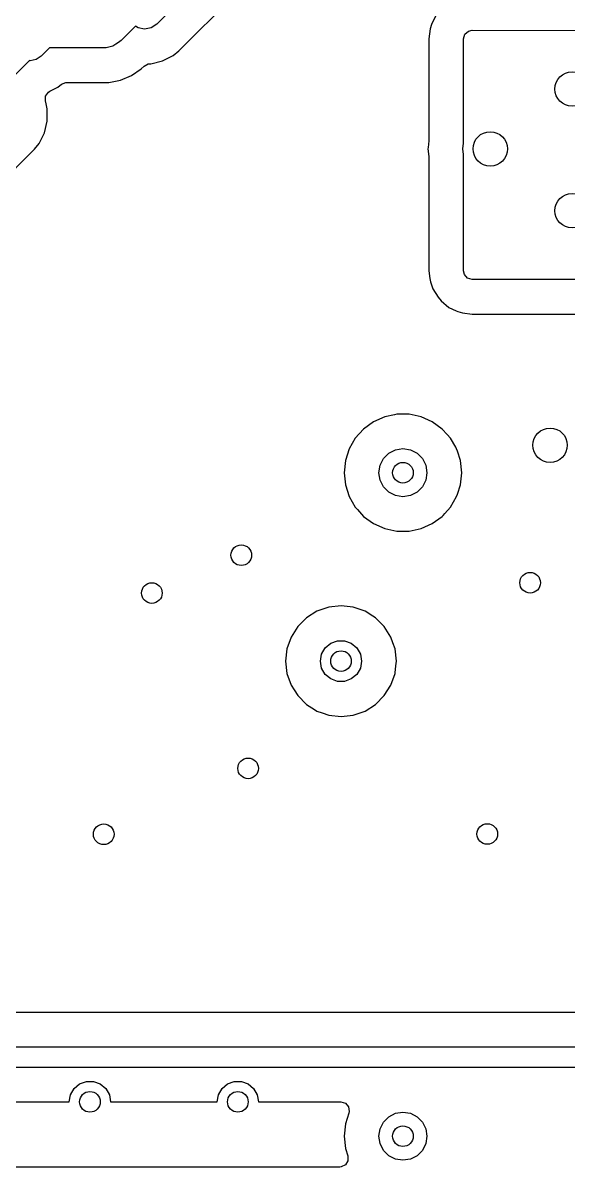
# Model space of a CAD drawing. Extents: x 70 to 224, y -154 to -54.
# Drawn here: x 160.12 to 168.05, y -128.6 to -111.96 of the extents above; entities that cross this region are included whole.
import ezdxf

# ---------------------------------------------------------------- set-up
doc = ezdxf.new("R2010")
doc.units = 0
doc.layers.add('BLACK', color=7, linetype='CONTINUOUS')

msp = doc.modelspace()

# ---------------------------------------------------------------- linework, layer by layer
at = {"layer": 'BLACK', "linetype": 'CONTINUOUS'}
for p, q in [((163.627387, -110.421752), (162.071752, -111.977387)), ((162.390297, -112.366656), (164.016654, -110.740297)), ((162.071752, -111.977387), (161.990646, -112.03158)), ((166.067704, -111.979527), (166.048016, -112.046575)), ((166.12747, -111.848661), (166.067704, -111.979527)), ((161.760586, -112.005709), (161.553123, -112.213173)), ((161.799304, -112.03158), (161.760586, -112.005709)), ((161.894975, -112.050611), (161.799304, -112.03158)), ((161.990646, -112.03158), (161.894975, -112.050611)), ((166.048016, -112.046575), (166.02754, -112.188994)), ((166.53304, -112.188993), (166.552725, -112.121954)), ((166.552725, -112.121954), (166.605529, -112.076199)), ((166.605529, -112.076199), (166.657131, -112.064993)), ((166.657131, -112.064993), (180.01804, -112.074901)), ((160.509404, -112.323008), (160.389429, -112.442983)), ((161.287958, -112.323008), (160.509404, -112.323008)), ((161.33689, -112.319801), (161.287958, -112.323008)), ((161.336905, -112.319801), (161.33689, -112.319801)), ((161.431465, -112.294463), (161.336905, -112.319801)), ((161.474568, -112.269577), (161.431465, -112.294463)), ((161.516244, -112.245516), (161.474568, -112.269577)), ((161.516252, -112.245507), (161.516244, -112.245516)), ((161.553123, -112.213173), (161.516252, -112.245507)), ((166.02754, -112.188994), (166.02754, -113.659809)), ((166.53304, -113.707666), (166.53304, -112.188993)), ((160.316434, -112.491757), (160.23033, -112.508884)), ((160.389429, -112.442983), (160.316434, -112.491757)), ((162.153409, -112.51065), (162.31019, -112.431912)), ((162.31019, -112.431912), (162.390297, -112.366656)), ((160.219596, -112.506749), (159.755509, -112.970837)), ((160.23033, -112.508884), (160.219596, -112.506749)), ((161.702663, -112.723866), (161.846057, -112.628053)), ((161.846057, -112.628053), (161.886679, -112.587431)), ((161.886679, -112.587431), (161.948002, -112.553945)), ((161.948002, -112.553945), (161.974361, -112.551111)), ((161.974361, -112.551111), (161.982693, -112.551111)), ((161.982693, -112.551111), (161.982696, -112.551111)), ((161.982696, -112.551111), (162.153409, -112.51065)), ((160.684239, -112.851369), (160.748648, -112.82429)), ((160.748648, -112.82429), (160.762554, -112.823508)), ((160.762554, -112.823508), (161.374189, -112.823508)), ((161.374189, -112.823508), (161.37419, -112.823507)), ((161.37419, -112.823507), (161.543332, -112.789863)), ((161.543332, -112.789863), (161.702663, -112.723866)), ((160.455385, -113.021554), (160.496213, -112.964855)), ((160.496213, -112.964855), (160.516691, -112.951922)), ((160.516691, -112.951922), (160.631713, -112.894157)), ((160.631713, -112.894157), (160.684239, -112.851369)), ((160.451692, -113.091324), (160.455385, -113.021554)), ((160.462167, -113.135521), (160.451692, -113.091324)), ((160.479375, -113.208128), (160.462167, -113.135521)), ((160.479968, -113.210629), (160.479375, -113.208128)), ((160.479968, -113.38607), (160.479968, -113.210629)), ((160.439508, -113.556783), (160.479968, -113.38607)), ((160.36077, -113.713564), (160.439508, -113.556783)), ((166.02754, -113.659809), (166.026861, -113.67277)), ((158.103469, -115.985715), (160.295512, -113.793671)), ((160.295512, -113.793671), (160.36077, -113.713564)), ((166.016623, -113.770185), (166.01454, -113.79)), ((166.01454, -113.79), (166.017924, -113.822194)), ((166.026861, -113.67277), (166.016623, -113.770185)), ((166.017924, -113.822194), (166.026861, -113.907228)), ((166.52, -113.79), (166.53304, -113.707666)), ((166.53304, -113.872333), (166.52, -113.79)), ((166.026861, -113.907228), (166.02754, -113.920189)), ((166.02754, -113.920189), (166.02754, -115.565901)), ((166.53304, -115.565901), (166.53304, -113.872333)), ((166.02754, -115.565901), (166.027541, -115.56591)), ((166.027541, -115.56591), (166.039092, -115.673351)), ((166.544246, -115.617412), (166.53304, -115.565901)), ((166.590001, -115.670216), (166.544246, -115.617412)), ((166.039092, -115.673351), (166.039093, -115.673357)), ((166.039093, -115.673357), (166.0503, -115.724873)), ((166.0503, -115.724873), (166.084423, -115.827398)), ((166.65704, -115.689901), (166.590001, -115.670216)), ((179.98804, -115.689901), (166.65704, -115.689901)), ((166.084423, -115.827398), (166.084426, -115.827404)), ((166.084426, -115.827404), (166.162211, -115.948438)), ((166.162211, -115.948438), (166.162219, -115.948449)), ((166.162219, -115.948449), (166.207963, -116.001241)), ((166.207963, -116.001241), (166.207966, -116.001244)), ((166.207966, -116.001244), (166.20797, -116.001248)), ((166.20797, -116.001248), (166.316704, -116.095468)), ((166.316704, -116.095468), (166.316707, -116.095469)), ((166.316707, -116.095469), (166.316708, -116.09547)), ((166.316708, -116.09547), (166.426172, -116.145462)), ((166.426172, -116.145462), (166.447581, -116.155239)), ((166.447581, -116.155239), (166.51462, -116.174924)), ((166.51462, -116.174924), (166.514624, -116.174925)), ((166.514624, -116.174925), (166.65704, -116.195401)), ((166.65704, -116.195401), (179.356513, -116.195401)), ((165.529954, -117.656015), (165.385733, -117.68667)), ((165.560609, -117.6495), (165.529954, -117.656015)), ((165.739391, -117.6495), (165.560609, -117.6495)), ((165.786594, -117.659533), (165.739391, -117.6495)), ((165.222408, -117.759387), (165.077768, -117.864475)), ((165.385728, -117.686672), (165.222408, -117.759387)), ((165.385733, -117.68667), (165.385728, -117.686672)), ((165.914265, -117.68667), (165.786594, -117.659533)), ((165.914267, -117.686671), (165.914265, -117.68667)), ((166.077593, -117.759388), (165.914267, -117.686671)), ((166.22223, -117.864474), (166.077593, -117.759388)), ((165.077768, -117.864475), (164.95814, -117.997336)), ((166.222231, -117.864475), (166.22223, -117.864474)), ((166.222232, -117.864476), (166.222231, -117.864475)), ((166.222235, -117.864478), (166.222232, -117.864476)), ((166.295003, -117.945296), (166.222235, -117.864478)), ((166.341859, -117.997335), (166.295003, -117.945296)), ((164.868747, -118.15217), (164.813504, -118.322192)), ((164.86875, -118.152164), (164.868747, -118.15217)), ((164.95814, -117.997336), (164.86875, -118.152164)), ((165.541844, -118.16713), (165.65, -118.15)), ((165.65, -118.15), (165.758156, -118.16713)), ((166.418053, -118.129307), (166.341859, -117.997335)), ((166.431249, -118.152164), (166.418053, -118.129307)), ((166.431252, -118.15217), (166.431249, -118.152164)), ((166.442088, -118.185521), (166.431252, -118.15217)), ((165.31713, -118.391844), (165.366844, -118.294275)), ((165.366844, -118.294275), (165.444275, -118.216844)), ((165.444275, -118.216844), (165.541844, -118.16713)), ((165.758156, -118.16713), (165.855725, -118.216844)), ((165.855725, -118.216844), (165.933156, -118.294275)), ((165.933156, -118.294275), (165.98287, -118.391844)), ((166.486497, -118.322197), (166.442088, -118.185521)), ((164.813503, -118.322194), (164.794815, -118.5)), ((164.813504, -118.322192), (164.813503, -118.322194)), ((165.3, -118.5), (165.31713, -118.391844)), ((165.98287, -118.391844), (166, -118.5)), ((166.505185, -118.5), (166.486497, -118.322197)), ((164.794815, -118.5), (164.813503, -118.677805)), ((165.31713, -118.608156), (165.3, -118.5)), ((165.366844, -118.705725), (165.31713, -118.608156)), ((165.98287, -118.608156), (165.933156, -118.705725)), ((166, -118.5), (165.98287, -118.608156)), ((166.486497, -118.677803), (166.505185, -118.5)), ((164.813503, -118.677805), (164.813504, -118.677807)), ((164.813504, -118.677807), (164.868747, -118.847829)), ((165.444275, -118.783156), (165.366844, -118.705725)), ((165.541844, -118.83287), (165.444275, -118.783156)), ((165.855725, -118.783156), (165.758156, -118.83287)), ((165.933156, -118.705725), (165.855725, -118.783156)), ((166.431413, -118.847335), (166.442572, -118.812989)), ((166.442572, -118.812989), (166.486497, -118.677803)), ((164.868747, -118.847829), (164.86875, -118.847835)), ((164.86875, -118.847835), (164.958141, -119.002665)), ((165.65, -118.85), (165.541844, -118.83287)), ((165.758156, -118.83287), (165.65, -118.85)), ((166.341859, -119.002665), (166.43125, -118.847835)), ((166.43125, -118.847835), (166.431413, -118.847335)), ((164.958141, -119.002665), (164.9893, -119.03727)), ((164.9893, -119.03727), (165.077764, -119.135521)), ((165.077764, -119.135521), (165.077767, -119.135523)), ((165.077767, -119.135523), (165.07777, -119.135526)), ((165.07777, -119.135526), (165.222407, -119.240612)), ((166.077593, -119.240612), (166.22223, -119.135526)), ((166.22223, -119.135526), (166.234251, -119.122176)), ((166.234251, -119.122176), (166.25981, -119.093789)), ((166.25981, -119.093789), (166.341859, -119.002665)), ((165.222407, -119.240612), (165.385733, -119.313329)), ((165.385733, -119.313329), (165.560609, -119.3505)), ((165.739391, -119.3505), (165.914267, -119.313329)), ((165.914267, -119.313329), (166.077593, -119.240612)), ((165.560609, -119.3505), (165.56061, -119.3505)), ((165.56061, -119.3505), (165.739389, -119.3505)), ((165.739389, -119.3505), (165.739391, -119.3505)), ((164.570745, -120.454808), (164.400476, -120.514388)), ((164.57075, -120.454807), (164.570745, -120.454808)), ((164.749996, -120.434612), (164.57075, -120.454807)), ((164.750004, -120.434612), (164.749996, -120.434612)), ((164.929249, -120.454807), (164.750004, -120.434612)), ((164.929254, -120.454808), (164.929249, -120.454807)), ((165.099523, -120.514388), (164.929254, -120.454808)), ((164.247737, -120.610361), (164.120184, -120.737914)), ((164.400476, -120.514388), (164.247737, -120.610361)), ((165.211385, -120.584676), (165.099523, -120.514388)), ((165.252262, -120.610361), (165.211385, -120.584676)), ((165.379816, -120.737915), (165.252262, -120.610361)), ((164.120184, -120.737914), (164.024211, -120.890653)), ((165.475789, -120.890655), (165.379816, -120.737915)), ((164.024211, -120.890653), (163.964631, -121.060922)), ((164.520187, -121.047341), (164.6, -120.980369)), ((164.6, -120.980369), (164.697906, -120.944735)), ((164.697906, -120.944735), (164.802094, -120.944735)), ((164.802094, -120.944735), (164.9, -120.980369)), ((164.9, -120.980369), (164.979813, -121.047341)), ((165.504878, -120.973788), (165.475789, -120.890655)), ((165.535368, -121.060922), (165.504878, -120.973788)), ((163.96463, -121.060927), (163.944435, -121.240173)), ((163.964631, -121.060922), (163.96463, -121.060927)), ((164.45, -121.240177), (164.468092, -121.137571)), ((164.468092, -121.137571), (164.520187, -121.047341)), ((164.979813, -121.047341), (165.031908, -121.137571)), ((165.031908, -121.137571), (165.05, -121.240177)), ((165.535369, -121.060927), (165.535368, -121.060922)), ((165.555565, -121.240173), (165.535369, -121.060927)), ((163.944435, -121.240173), (163.944435, -121.24018)), ((163.944435, -121.24018), (163.96463, -121.419426)), ((164.468092, -121.342783), (164.45, -121.240177)), ((165.05, -121.240177), (165.031908, -121.342783)), ((165.53644, -121.409919), (165.547627, -121.310631)), ((165.547627, -121.310631), (165.555565, -121.24018)), ((165.555565, -121.24018), (165.555565, -121.240173)), ((163.96463, -121.419426), (163.964631, -121.419431)), ((163.964631, -121.419431), (164.024211, -121.5897)), ((164.520187, -121.433013), (164.468092, -121.342783)), ((164.6, -121.499985), (164.520187, -121.433013)), ((164.979813, -121.433013), (164.9, -121.499985)), ((165.031908, -121.342783), (164.979813, -121.433013)), ((165.475789, -121.589699), (165.535368, -121.419432)), ((165.535368, -121.419432), (165.53644, -121.409919)), ((164.024211, -121.5897), (164.068483, -121.660158)), ((164.697906, -121.535619), (164.6, -121.499985)), ((164.802094, -121.535619), (164.697906, -121.535619)), ((164.9, -121.499985), (164.802094, -121.535619)), ((165.379816, -121.742439), (165.475789, -121.589699)), ((164.068483, -121.660158), (164.120184, -121.742439)), ((164.120184, -121.742439), (164.247738, -121.869993)), ((165.252262, -121.869993), (165.379816, -121.742439)), ((164.247738, -121.869993), (164.327618, -121.920185)), ((164.327618, -121.920185), (164.381451, -121.954011)), ((164.381451, -121.954011), (164.400478, -121.965966)), ((164.400478, -121.965966), (164.476051, -121.99241)), ((164.929255, -122.025545), (165.099522, -121.965966)), ((165.099522, -121.965966), (165.252262, -121.869993)), ((164.476051, -121.99241), (164.570745, -122.025545)), ((164.570745, -122.025545), (164.57075, -122.025546)), ((164.57075, -122.025546), (164.749996, -122.045742)), ((164.749996, -122.045742), (164.75, -122.045742)), ((164.75, -122.045742), (164.750004, -122.045742)), ((164.750004, -122.045742), (164.929249, -122.025546)), ((164.929249, -122.025546), (164.929252, -122.025545)), ((164.929252, -122.025545), (164.929255, -122.025545)), ((172.596843, -126.3495), (156.135135, -126.3495)), ((154.161549, -126.85), (174.7, -126.85)), ((174.637868, -127.15), (154.161549, -127.15)), ((160.818092, -127.547394), (160.870187, -127.457164)), ((160.870187, -127.457164), (160.95, -127.390192)), ((160.95, -127.390192), (161.047906, -127.354558)), ((161.047906, -127.354558), (161.152094, -127.354558)), ((161.152094, -127.354558), (161.25, -127.390192)), ((161.25, -127.390192), (161.329813, -127.457164)), ((161.329813, -127.457164), (161.381908, -127.547394)), ((162.968092, -127.547394), (163.020187, -127.457164)), ((163.020187, -127.457164), (163.1, -127.390192)), ((163.1, -127.390192), (163.197906, -127.354558)), ((163.197906, -127.354558), (163.302094, -127.354558)), ((163.302094, -127.354558), (163.4, -127.390192)), ((163.4, -127.390192), (163.479813, -127.457164)), ((163.479813, -127.457164), (163.531908, -127.547394)), ((160.8, -127.65), (160.818092, -127.547394)), ((161.381908, -127.547394), (161.4, -127.65)), ((162.95, -127.65), (162.968092, -127.547394)), ((163.531908, -127.547394), (163.55, -127.65)), ((159.548116, -127.6505), (160.800088, -127.6505)), ((160.800088, -127.6505), (160.8, -127.65)), ((161.4, -127.65), (161.399912, -127.6505)), ((161.399912, -127.6505), (162.950088, -127.6505)), ((162.950088, -127.6505), (162.95, -127.65)), ((163.55, -127.65), (163.549912, -127.6505)), ((163.549912, -127.6505), (164.747357, -127.6505)), ((164.747357, -127.6505), (164.814396, -127.670185)), ((164.814396, -127.670185), (164.860151, -127.722989)), ((164.860151, -127.722989), (164.870095, -127.792147)), ((164.870095, -127.792147), (164.865288, -127.812818)), ((165.541844, -127.81713), (165.65, -127.8)), ((165.65, -127.8), (165.758156, -127.81713)), ((164.813503, -127.972194), (164.794815, -128.15)), ((164.813504, -127.972192), (164.813503, -127.972194)), ((164.865288, -127.812818), (164.813504, -127.972192)), ((165.31713, -128.041844), (165.366844, -127.944275)), ((165.366844, -127.944275), (165.444275, -127.866844)), ((165.444275, -127.866844), (165.541844, -127.81713)), ((165.758156, -127.81713), (165.855725, -127.866844)), ((165.855725, -127.866844), (165.933156, -127.944275)), ((165.933156, -127.944275), (165.98287, -128.041844)), ((165.3, -128.15), (165.31713, -128.041844)), ((165.98287, -128.041844), (166, -128.15)), ((164.794815, -128.15), (164.813503, -128.327805)), ((165.31713, -128.258156), (165.3, -128.15)), ((165.366844, -128.355725), (165.31713, -128.258156)), ((165.98287, -128.258156), (165.933156, -128.355725)), ((166, -128.15), (165.98287, -128.258156)), ((164.813503, -128.327805), (164.813504, -128.327807)), ((164.813504, -128.327807), (164.849042, -128.437182)), ((164.849042, -128.437182), (164.851037, -128.507023)), ((165.444275, -128.433156), (165.366844, -128.355725)), ((165.541844, -128.48287), (165.444275, -128.433156)), ((165.855725, -128.433156), (165.758156, -128.48287)), ((165.933156, -128.355725), (165.855725, -128.433156)), ((164.731111, -128.5995), (159.771932, -128.5995)), ((164.752255, -128.597684), (164.731111, -128.5995)), ((164.814956, -128.566856), (164.752255, -128.597684)), ((164.851037, -128.507023), (164.814956, -128.566856)), ((165.65, -128.5), (165.541844, -128.48287)), ((165.758156, -128.48287), (165.65, -128.5))]:
    msp.add_line(p, q, dxfattribs=at)
at = {"layer": 'BLACK'}
for centre, radius in [((168.11, -112.92), 0.25), ((166.92, -113.79), 0.25), ((168.11, -114.69), 0.25), ((167.79, -118.1), 0.25), ((165.65, -118.5), 0.15), ((163.3, -119.7), 0.15), ((167.5, -120.1), 0.15), ((162, -120.25), 0.15), ((164.75, -121.240177), 0.15), ((163.4, -122.8), 0.15), ((161.300689, -123.758492), 0.15), ((166.876632, -123.754692), 0.15), ((161.1, -127.65), 0.15), ((163.25, -127.65), 0.15), ((165.65, -128.15), 0.15)]:
    msp.add_circle(centre, radius, dxfattribs=at)

doc.saveas('drawing.dxf')
